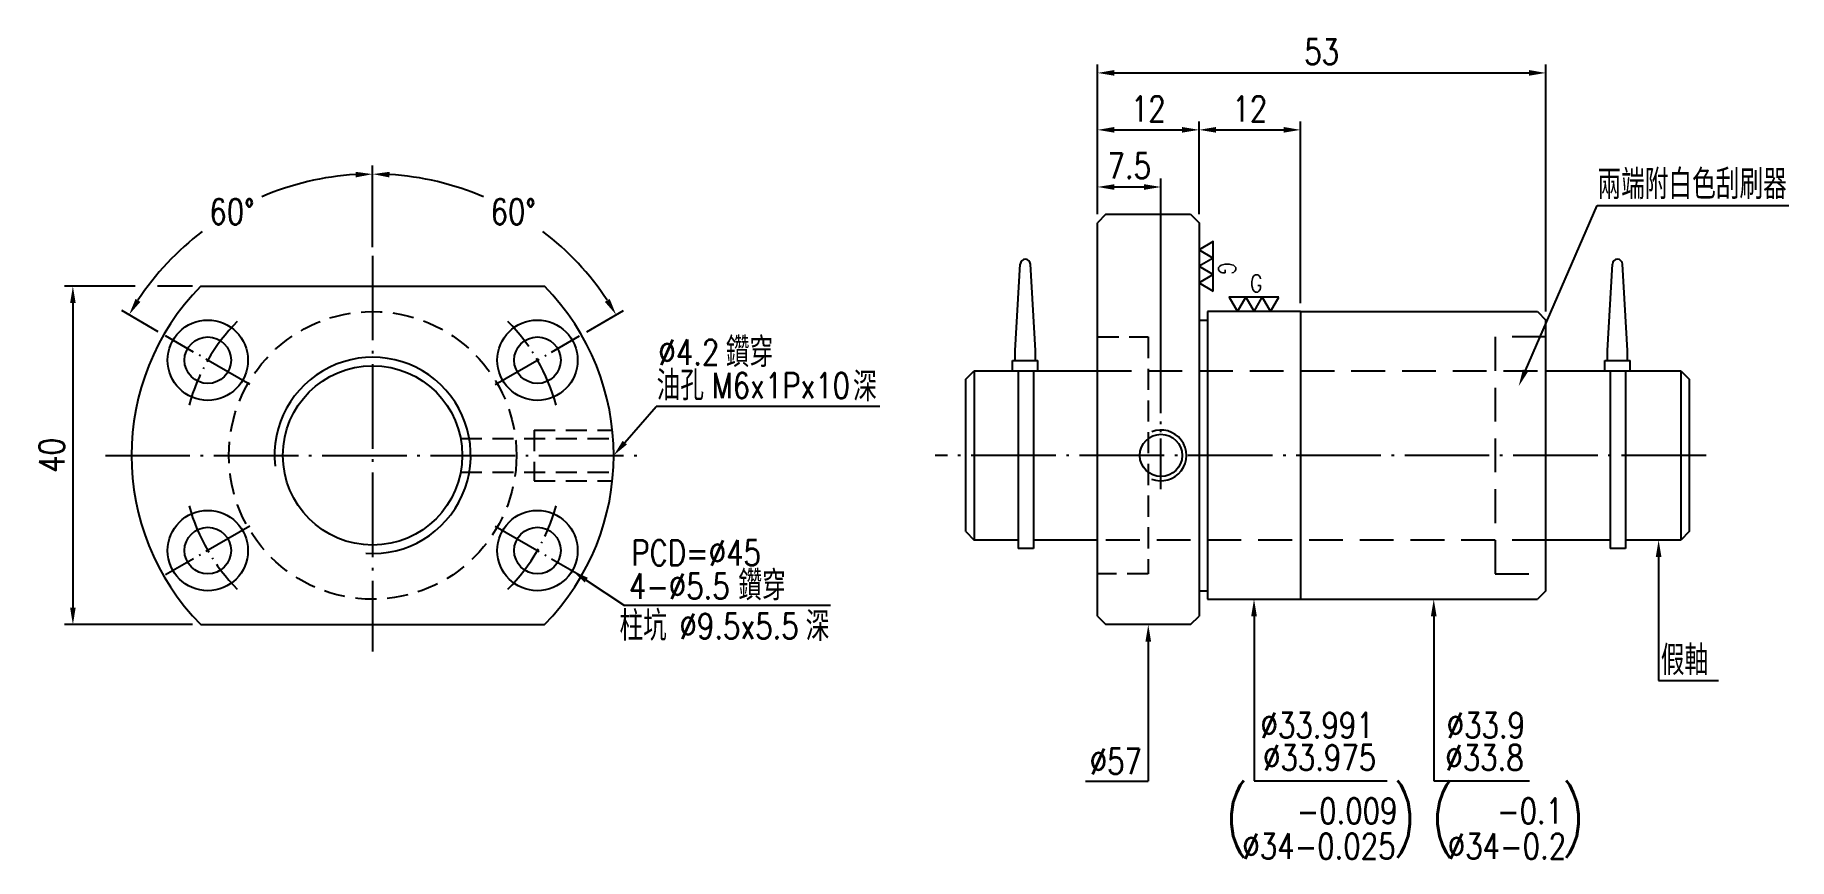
# Model space of a CAD drawing. Header units: millimetres. Extents: x 1191 to 1399, y 332 to 429.
import ezdxf
from ezdxf.enums import TextEntityAlignment as Align

# ---------------------------------------------------------------- set-up
doc = ezdxf.new("R2010")
doc.units = ezdxf.units.MM
doc.header["$LTSCALE"] = 10
doc.linetypes.add('C', pattern=[2.5625, 2, -0.25, 0.0625, -0.25])
doc.linetypes.add('H', pattern=[0.75, 0.5, -0.25])
doc.layers.get('0').update_dxf_attribs({"linetype": 'CONTINUOUS'})
doc.layers.get('DEFPOINTS').update_dxf_attribs({"linetype": 'CONTINUOUS'})
for name, color, linetype in [('04', 4, 'CONTINUOUS'), ('05', 5, 'H'), ('C', 1, 'C'), ('L1', 4, 'CONTINUOUS')]:
    doc.layers.add(name, color=color, linetype=linetype)
doc.layers.add('AM_5', color=3, linetype='CONTINUOUS', lineweight=25)
doc.styles.add('SIMPLEX', font='SIMPLEX.shx', dxfattribs={"width": 0.8, "height": 3, "bigfont": 'chineset.shx'})
doc.dimstyles.new('STANDARD$0', dxfattribs={"dimscale": 0, "dimtxt": 3.5, "dimasz": 2, "dimexe": 1, "dimexo": 1, "dimgap": 1, "dimtad": 1, "dimdec": 3, "dimdsep": 46, "dimtxsty": 'SIMPLEX', "dimcen": 0.09, "dimclrd": 6, "dimclre": 6, "dimclrt": 3, "dimadec": 1, "dimazin": 2, "dimtp": -0.1, "dimtm": 0.2, "dimtfac": 1, "dimtdec": 3, "dimtmove": 0, "dimatfit": 3, "dimfxl": 0, "dimtvp": 0.790698, "dimarcsym": 0})
doc.dimstyles.new('STANDARD$2', dxfattribs={"dimscale": 0, "dimtxt": 3.5, "dimasz": 2, "dimexe": 1, "dimexo": 1, "dimgap": 1, "dimtad": 0, "dimtih": 1, "dimtoh": 1, "dimdec": 3, "dimrnd": 0.0005, "dimdsep": 46, "dimtxsty": 'SIMPLEX', "dimcen": 0.09, "dimclrd": 6, "dimclre": 6, "dimclrt": 3, "dimadec": 1, "dimazin": 2, "dimtp": -0.1, "dimtm": 0.2, "dimtfac": 1, "dimtdec": 3, "dimtmove": 2, "dimatfit": 3, "dimfxl": 0, "dimtvp": 0.790698, "dimarcsym": 0})

# ---------------------------------------------------------------- blocks, each defined once
blk = doc.blocks.new('lib')
at = {"layer": '04'}
for p, q in [((1.34, 2.32), (-1.34, 2.32)), ((-1.34, 2.32), (0, 0)), ((0, 0), (1.34, 2.32)), ((1.34, 2.32), (2.68, 0)), ((4.02, 2.32), (1.34, 2.32)), ((2.68, 0), (4.02, 2.32))]:
    blk.add_line(p, q, dxfattribs=at)
blk.add_lwpolyline([(-1.34, 2.32), (-4.02, 2.32), (-2.68, 0)], close=True, dxfattribs=at)
at = {"layer": '04', "style": 'SIMPLEX', "width": 0.8}
blk.add_text('G', height=2.8, dxfattribs=at).set_placement((-0.65, 4.57), align=Align.MIDDLE_LEFT)
blk = doc.blocks.new('*D58')
at = {"layer": 'AM_5', "color": 6, "lineweight": -2}
for p, q in [((1316.92, 407.95), (1316.92, 418.92)), ((1328.92, 407.95), (1328.92, 418.92)), ((1318.92, 417.92), (1326.92, 417.92))]:
    blk.add_line(p, q, dxfattribs=at)
at = {"layer": 'AM_5', "color": 6}
for points in [[(1318.92, 418.26), (1318.92, 417.59), (1316.92, 417.92)], [(1326.92, 418.26), (1326.92, 417.59), (1328.92, 417.92)]]:
    blk.add_solid(points, dxfattribs=at)
at = {"layer": 'DEFPOINTS', "color": 0}
for p in [(1328.92, 417.92), (1316.92, 406.95), (1328.92, 406.95)]:
    blk.add_point(p, dxfattribs=at)
at = {"layer": 'AM_5', "color": 3, "insert": (1322.92, 420.42), "char_height": 3, "attachment_point": 5, "style": 'SIMPLEX'}
blk.add_mtext('12', dxfattribs=at)
blk = doc.blocks.new('*D59')
at = {"layer": 'AM_5', "color": 6, "lineweight": -2}
for p, q in [((1316.92, 407.95), (1316.92, 425.65)), ((1369.92, 396.45), (1369.92, 425.65)), ((1318.92, 424.65), (1367.92, 424.65))]:
    blk.add_line(p, q, dxfattribs=at)
at = {"layer": 'AM_5', "color": 6}
for points in [[(1318.92, 424.99), (1318.92, 424.32), (1316.92, 424.65)], [(1367.92, 424.99), (1367.92, 424.32), (1369.92, 424.65)]]:
    blk.add_solid(points, dxfattribs=at)
at = {"layer": 'DEFPOINTS', "color": 0}
for p in [(1369.92, 424.65), (1316.92, 406.95), (1369.92, 395.45)]:
    blk.add_point(p, dxfattribs=at)
at = {"layer": 'AM_5', "color": 3, "insert": (1343.42, 427.15), "char_height": 3, "attachment_point": 5, "style": 'SIMPLEX'}
blk.add_mtext('53', dxfattribs=at)
blk = doc.blocks.new('*D60')
at = {"layer": 'AM_5', "color": 6, "lineweight": -2}
for p, q in [((1316.92, 407.95), (1316.92, 412.17)), ((1318.92, 411.17), (1322.42, 411.17)), ((1324.42, 384.45), (1324.42, 412.17))]:
    blk.add_line(p, q, dxfattribs=at)
at = {"layer": 'AM_5', "color": 6}
for points in [[(1318.92, 411.5), (1318.92, 410.83), (1316.92, 411.17)], [(1322.42, 411.5), (1322.42, 410.83), (1324.42, 411.17)]]:
    blk.add_solid(points, dxfattribs=at)
at = {"layer": 'DEFPOINTS', "color": 0}
for p in [(1324.42, 411.17), (1316.92, 406.95), (1324.42, 383.45)]:
    blk.add_point(p, dxfattribs=at)
at = {"layer": 'AM_5', "color": 3, "insert": (1320.67, 413.67), "char_height": 3, "attachment_point": 5, "style": 'SIMPLEX'}
blk.add_mtext('7.5', dxfattribs=at)
blk = doc.blocks.new('*D61')
at = {"color": 6, "lineweight": -2}
for p, q in [((1203.16, 399.45), (1194.79, 399.45)), ((1209.92, 399.45), (1205.8, 399.45)), ((1195.79, 397.45), (1195.79, 361.45)), ((1209.92, 359.45), (1194.79, 359.45))]:
    blk.add_line(p, q, dxfattribs=at)
at = {"color": 6}
for points in [[(1195.46, 397.45), (1196.12, 397.45), (1195.79, 399.45)], [(1195.46, 361.45), (1196.12, 361.45), (1195.79, 359.45)]]:
    blk.add_solid(points, dxfattribs=at)
at = {"layer": 'DEFPOINTS', "color": 0}
for p in [(1210.92, 399.45), (1195.79, 359.45), (1210.92, 359.45)]:
    blk.add_point(p, dxfattribs=at)
at = {"color": 3, "insert": (1193.29, 379.45), "char_height": 3, "attachment_point": 5, "rotation": 90, "style": 'SIMPLEX'}
blk.add_mtext('40', dxfattribs=at)
blk = doc.blocks.new('*D63')
at = {"color": 6, "lineweight": -2}
for p, q in [((1231.22, 404.05), (1231.22, 413.69)), ((1205.89, 394.07), (1201.57, 396.57))]:
    blk.add_line(p, q, dxfattribs=at)
for start, end in [(93.4474, 113.2219), (127.2798, 146.5526)]:
    blk.add_arc((1231.22, 379.45), 33.25, start, end, dxfattribs=at)
at = {"color": 6}
for points in [[(1229.21, 412.96), (1229.23, 412.3), (1231.22, 412.69)], [(1203.77, 397.59), (1203.2, 397.95), (1202.43, 396.07)]]:
    blk.add_solid(points, dxfattribs=at)
at = {"layer": 'DEFPOINTS', "color": 0}
for p in [(1219.85, 410.69), (1231.22, 403.05), (1206.76, 393.57), (1216.72, 387.82), (1231.22, 356.28)]:
    blk.add_point(p, dxfattribs=at)
at = {"color": 3, "insert": (1214.6, 408.24), "char_height": 3, "attachment_point": 5, "style": 'SIMPLEX'}
blk.add_mtext('60°', dxfattribs=at)
blk = doc.blocks.new('*D64')
at = {"color": 6, "lineweight": -2}
for p, q in [((1231.22, 404.05), (1231.22, 413.69)), ((1256.55, 394.07), (1260.88, 396.57))]:
    blk.add_line(p, q, dxfattribs=at)
for start, end in [(66.7781, 86.5526), (33.4474, 52.7202)]:
    blk.add_arc((1231.22, 379.45), 33.25, start, end, dxfattribs=at)
at = {"color": 6}
for points in [[(1233.21, 412.3), (1233.23, 412.96), (1231.22, 412.69)], [(1259.25, 397.95), (1258.68, 397.59), (1260.01, 396.07)]]:
    blk.add_solid(points, dxfattribs=at)
at = {"layer": 'DEFPOINTS', "color": 0}
for p in [(1252.59, 404.91), (1231.22, 403.05), (1255.69, 393.57), (1245.73, 387.82), (1231.22, 356.28)]:
    blk.add_point(p, dxfattribs=at)
at = {"color": 3, "insert": (1247.85, 408.24), "char_height": 3, "attachment_point": 5, "style": 'SIMPLEX'}
blk.add_mtext('60°', dxfattribs=at)
blk = doc.blocks.new('*D66')
at = {"color": 6, "lineweight": -2}
for p, q in [((1328.92, 407.95), (1328.92, 418.92)), ((1340.92, 397.45), (1340.92, 418.92)), ((1330.92, 417.92), (1338.92, 417.92))]:
    blk.add_line(p, q, dxfattribs=at)
at = {"color": 6}
for points in [[(1330.92, 418.26), (1330.92, 417.59), (1328.92, 417.92)], [(1338.92, 418.26), (1338.92, 417.59), (1340.92, 417.92)]]:
    blk.add_solid(points, dxfattribs=at)
at = {"layer": 'DEFPOINTS', "color": 0}
for p in [(1340.92, 417.92), (1328.92, 406.95), (1340.92, 396.45)]:
    blk.add_point(p, dxfattribs=at)
at = {"color": 3, "insert": (1334.92, 420.42), "char_height": 3, "attachment_point": 5, "style": 'SIMPLEX'}
blk.add_mtext('12', dxfattribs=at)

msp = doc.modelspace()

# ---------------------------------------------------------------- linework, layer by layer
at = {"color": 6}
for p, q in [((1367.5154, 389.4684), (1376.0013, 408.9958)), ((1376.0013, 408.9958), (1398.6578, 408.9958)), ((1261.0354, 380.9558), (1264.7608, 385.2421)), ((1291.1887, 385.2421), (1264.7608, 385.2421)), ((1383.2509, 367.4463), (1383.2509, 352.8441)), ((1256.4874, 364.713), (1260.9899, 361.7155)), ((1285.3433, 361.7155), (1260.9899, 361.7155)), ((1335.4221, 360.4463), (1335.4221, 340.9668)), ((1356.6694, 360.4463), (1356.6694, 340.9668)), ((1322.9221, 357.4463), (1322.9221, 340.9581)), ((1383.2509, 352.8441), (1390.3265, 352.8441)), ((1315.5046, 340.9581), (1322.9221, 340.9581)), ((1335.4221, 340.9668), (1351.1766, 340.9668)), ((1356.6694, 340.9668), (1367.9837, 340.9668))]:
    msp.add_line(p, q, dxfattribs=at)
for p, q in [((1317.9221, 407.9463), (1316.9221, 406.9463)), ((1316.9221, 360.4463), (1316.9221, 406.9463)), ((1317.9221, 407.9463), (1327.9221, 407.9463)), ((1327.9221, 407.9463), (1328.9221, 406.9463)), ((1328.9221, 406.9463), (1328.9221, 360.4463)), ((1307.1842, 391.8463), (1307.7849, 402.0538)), ((1309.5842, 391.8463), (1308.9835, 402.0538)), ((1377.1913, 391.8463), (1377.792, 402.0538)), ((1379.5913, 391.8463), (1378.9906, 402.0538)), ((1210.9195, 399.4463), (1251.5273, 399.4463)), ((1329.9221, 396.4463), (1329.9221, 362.4463)), ((1340.9221, 396.4463), (1329.9221, 396.4463)), ((1340.9221, 396.4463), (1368.9221, 396.4463)), ((1340.9221, 396.4463), (1340.9221, 362.4463)), ((1368.9221, 396.4463), (1369.9221, 395.4463)), ((1328.9221, 395.4463), (1329.9221, 395.4463)), ((1369.9221, 363.4463), (1369.9221, 395.4463)), ((1306.8842, 390.6463), (1309.8842, 390.6463)), ((1306.8842, 389.4463), (1306.8842, 390.6463)), ((1307.1842, 390.6463), (1307.1842, 391.8463)), ((1309.5842, 390.6463), (1309.5842, 391.8463)), ((1309.8842, 389.4463), (1309.8842, 390.6463)), ((1376.8913, 390.6463), (1379.8913, 390.6463)), ((1376.8913, 389.4463), (1376.8913, 390.6463)), ((1377.1913, 390.6463), (1377.1913, 391.8463)), ((1379.5913, 390.6463), (1379.5913, 391.8463)), ((1379.8913, 389.4463), (1379.8913, 390.6463)), ((1301.3534, 388.4463), (1302.3534, 389.4463)), ((1301.3534, 370.4463), (1301.3534, 388.4463)), ((1302.3534, 389.4463), (1316.9221, 389.4463)), ((1302.3534, 389.4463), (1302.3534, 369.4463)), ((1306.8842, 389.4463), (1309.8842, 389.4463)), ((1307.5343, 389.4463), (1307.5343, 368.4463)), ((1309.3343, 389.4463), (1309.3343, 368.4463)), ((1369.9221, 389.4463), (1385.8605, 389.4463)), ((1376.8913, 389.4463), (1379.8913, 389.4463)), ((1377.5414, 389.4463), (1377.5414, 368.4463)), ((1379.3414, 389.4463), (1379.3414, 368.4463)), ((1385.8605, 389.4463), (1386.8605, 388.4463)), ((1385.8605, 389.4463), (1385.8605, 369.4463)), ((1386.8605, 388.4463), (1386.8605, 370.4463)), ((1301.3534, 370.4463), (1302.3534, 369.4463)), ((1307.5343, 369.4463), (1302.3534, 369.4463)), ((1316.9221, 369.4463), (1309.3343, 369.4463)), ((1377.5414, 369.4463), (1369.9221, 369.4463)), ((1385.8605, 369.4463), (1379.3414, 369.4463)), ((1386.8605, 370.4463), (1385.8605, 369.4463)), ((1309.3343, 368.4463), (1307.5343, 368.4463)), ((1379.3414, 368.4463), (1377.5414, 368.4463)), ((1328.9221, 363.4463), (1329.9221, 363.4463)), ((1369.9221, 363.4463), (1368.9221, 362.4463)), ((1329.9221, 362.4463), (1340.9221, 362.4463)), ((1340.9221, 362.4463), (1368.9221, 362.4463)), ((1210.9195, 359.4463), (1251.5273, 359.4463)), ((1316.9221, 360.4463), (1317.9221, 359.4463)), ((1327.9221, 359.4463), (1317.9221, 359.4463)), ((1327.9221, 359.4463), (1328.9221, 360.4463))]:
    msp.add_line(p, q)
for centre, radius in [((1211.7378, 390.6963), 4.75), ((1250.709, 390.6963), 4.75), ((1211.7378, 390.6963), 2.75), ((1250.709, 390.6963), 2.75), ((1231.2234, 379.4463), 10.6), ((1324.4221, 379.4463), 2.5), ((1211.7378, 368.1963), 4.75), ((1250.709, 368.1963), 4.75), ((1211.7378, 368.1963), 2.75), ((1250.709, 368.1963), 2.75)]:
    msp.add_circle(centre, radius)
for centre, radius, start, end in [((1308.3842, 402.025), 0.6, 2.753997, 177.246003), ((1378.3913, 402.025), 0.6, 2.753997, 177.246003), ((1231.2234, 379.4463), 28.5, 135.432071, 224.567929), ((1231.2234, 379.4463), 28.5, 315.432071, 44.567929)]:
    msp.add_arc(centre, radius, start, end)
for points in [[(1367.8211, 389.3356), (1367.2096, 389.6013), (1366.7182, 387.6341)], [(1261.287, 380.7371), (1260.7838, 381.1745), (1259.7234, 379.4463)], [(1382.9176, 367.4463), (1383.5842, 367.4463), (1383.2509, 369.4463)], [(1256.3027, 364.4355), (1256.6721, 364.9904), (1254.8226, 365.8213)], [(1335.0888, 360.4463), (1335.7555, 360.4463), (1335.4221, 362.4463)], [(1356.336, 360.4463), (1357.0027, 360.4463), (1356.6694, 362.4463)], [(1322.5888, 357.4463), (1323.2555, 357.4463), (1322.9221, 359.4463)]]:
    msp.add_solid(points, dxfattribs=at)
at = {"layer": '04'}
msp.add_arc((1324.4221, 379.4463), 3, 248.382381, 111.466484, dxfattribs=at)
at = {"layer": '05', "ltscale": 0.5}
for p, q in [((1316.9221, 393.4463), (1322.9221, 393.4463)), ((1322.9221, 393.4463), (1322.9221, 365.4463)), ((1250.314, 382.4463), (1259.5651, 382.4463)), ((1250.314, 382.4463), (1250.314, 376.4463)), ((1241.633, 381.4463), (1259.6531, 381.4463)), ((1241.633, 377.4463), (1259.6531, 377.4463)), ((1250.314, 376.4463), (1259.5651, 376.4463)), ((1322.9221, 365.4463), (1316.9221, 365.4463))]:
    msp.add_line(p, q, dxfattribs=at)
at = {"layer": '05', "ltscale": 0.8}
for p, q in [((1369.9221, 393.4463), (1363.9221, 393.4463)), ((1363.9221, 393.4463), (1363.9221, 365.4463)), ((1316.9221, 389.4463), (1369.9221, 389.4463)), ((1369.9221, 369.4463), (1316.9221, 369.4463)), ((1363.9221, 365.4463), (1369.9221, 365.4463))]:
    msp.add_line(p, q, dxfattribs=at)
at = {"layer": '05', "ltscale": 0.5}
msp.add_circle((1231.2234, 379.4463), 17, dxfattribs=at)
at = {"layer": 'C', "ltscale": 0.5}
for p, q in [((1231.2234, 403.0479), (1231.2234, 356.2758)), ((1199.6296, 379.4463), (1262.9033, 379.4463)), ((1388.8605, 379.4463), (1297.718, 379.4463))]:
    msp.add_line(p, q, dxfattribs=at)
at = {"layer": 'C', "ltscale": 0.3}
for p, q in [((1216.7175, 387.8213), (1206.7582, 393.5713)), ((1245.7293, 387.8213), (1255.6886, 393.5713)), ((1324.4221, 375.4463), (1324.4221, 383.4463)), ((1216.7175, 371.0713), (1206.7582, 365.3213)), ((1245.7293, 371.0713), (1255.6886, 365.3213))]:
    msp.add_line(p, q, dxfattribs=at)
for start, end in [(135.317605, 164.682395), (15.317605, 44.682395), (195.317605, 224.682395), (315.317605, 344.682395)]:
    msp.add_arc((1231.2234, 379.4463), 22.5, start, end, dxfattribs=at)
at = {"layer": 'L1'}
msp.add_arc((1231.2234, 379.4463), 11.6, 266.02909, 186.281261, dxfattribs=at)

# ---------------------------------------------------------------- block references
at = {"lineweight": 0, "xscale": 0.728, "yscale": 0.728, "zscale": 0.728, "rotation": 270}
msp.add_blockref('lib', (1328.9221, 401.7943), dxfattribs=at)
at = {"lineweight": 0, "xscale": 0.7279999999999998, "yscale": 0.7279999999999998, "zscale": 0.7279999999999998}
msp.add_blockref('lib', (1335.4221, 396.4463), dxfattribs=at)

# ---------------------------------------------------------------- texts
at = {"color": 0, "insert": (1387.2154, 411.4797), "char_height": 3.5, "attachment_point": 5, "style": 'SIMPLEX'}
msp.add_mtext('兩端附白色刮刷器', dxfattribs=at)
at = {"color": 3, "attachment_point": 5, "style": 'SIMPLEX'}
for s, insert, char_height in [('%%c4.2', (1268.6069, 391.6329), 3), ('鑽穿', (1275.779, 391.6308), 3.5), ('油孔', (1267.5963, 387.7005), 3.5), ('M6x1Px10', (1279.4969, 387.7002), 3), ('深', (1289.4215, 387.5729), 3.5), ('PCD=%%C45', (1269.4628, 367.9309), 3), ('4-%%c5.5', (1267.4775, 363.982), 3), ('鑽穿', (1277.2587, 364.0582), 3.5), ('柱坑', (1263.2076, 359.2872), 3.5), ('%%c9.5x5.5', (1274.5508, 359.272), 3), ('深', (1283.8215, 359.2494), 3.5), ('假軸', (1386.3149, 355.23), 3.5), ('%%C33.991', (1342.88, 347.5506), 3), ('%%C33.9', (1362.8309, 347.5506), 3), ('%%C57', (1319.0826, 343.291), 3), ('%%C33.975', (1343.1732, 343.7385), 3), ('%%C33.8', (1362.6732, 343.7385), 3), ('-0.009', (1346.4177, 337.424), 3), ('-0.1', (1368.0492, 337.424), 3), ('%%C34-0.025', (1343.0963, 333.258), 3), ('%%C34-0.2', (1365.3265, 333.258), 3)]:
    msp.add_mtext(s, dxfattribs=dict(at, insert=insert, char_height=char_height))
at = {"char_height": 6, "width": 11.813299, "attachment_point": 1, "style": 'SIMPLEX'}
for insert in [(1331.9373, 339.8916), (1356.3064, 339.8916)]:
    msp.add_mtext('{\\C3;(}', dxfattribs=dict(at, insert=insert))
at = {"extrusion": (0, 0, -1), "char_height": 6, "width": 11.813299, "attachment_point": 1, "text_direction": (-1, 0, 0), "style": 'SIMPLEX'}
for insert in [(1354.6588, 339.8916), (1374.5972, 339.8916)]:
    msp.add_mtext('{\\C3;(}', dxfattribs=dict(at, insert=insert))

# ---------------------------------------------------------------- dimensions: what is measured, and where the dimension line sits
dim = msp.add_linear_dim(base=(1340.9221, 417.9235), p1=(1328.9221, 406.9463), p2=(1340.9221, 396.4463), dimstyle='STANDARD$0', override={"dimscale": 1, "dimarcsym": 1})
dim.commit()
dim.dimension.update_dxf_attribs({"geometry": '*D66', "text_midpoint": (1334.9221, 420.4235)})
for base, line1, line2, picture, middle in [((1219.8528, 410.6868), ((1231.2234, 403.0479), (1231.2234, 356.2758)), ((1216.7175, 387.8213), (1206.7582, 393.5713)), '*D63', (1214.6007, 408.2377)), ((1252.5932, 404.9138), ((1245.7293, 387.8213), (1255.6886, 393.5713)), ((1231.2234, 403.0479), (1231.2234, 356.2758)), '*D64', (1247.8461, 408.2377))]:
    dim = msp.add_angular_dim_2l(base=base, line1=line1, line2=line2, dimstyle='STANDARD$2', override={"dimscale": 1, "dimarcsym": 1})
    dim.commit()
    dim.dimension.update_dxf_attribs({"geometry": picture, "text_midpoint": middle})
dim = msp.add_linear_dim(base=(1195.7887, 359.4463), p1=(1210.9195, 399.4463), p2=(1210.9195, 359.4463), angle=90, dimstyle='STANDARD$0', override={"dimscale": 1, "dimarcsym": 1})
dim.commit()
dim.dimension.update_dxf_attribs({"geometry": '*D61', "text_midpoint": (1193.2887, 379.4463)})
at = {"layer": 'AM_5'}
for base, p2, picture, middle in [((1369.9221, 424.6528), (1369.9221, 395.4463), '*D59', (1343.4221, 427.1528)), ((1328.9221, 417.9235), (1328.9221, 406.9463), '*D58', (1322.9221, 420.4235)), ((1324.4221, 411.168), (1324.4221, 383.4463), '*D60', (1320.6721, 413.668))]:
    dim = msp.add_linear_dim(base=base, p1=(1316.9221, 406.9463), p2=p2, dimstyle='STANDARD$0', override={"dimscale": 1}, dxfattribs=at)
    dim.commit()
    dim.dimension.update_dxf_attribs({"geometry": picture, "text_midpoint": middle})

doc.saveas('drawing.dxf')
